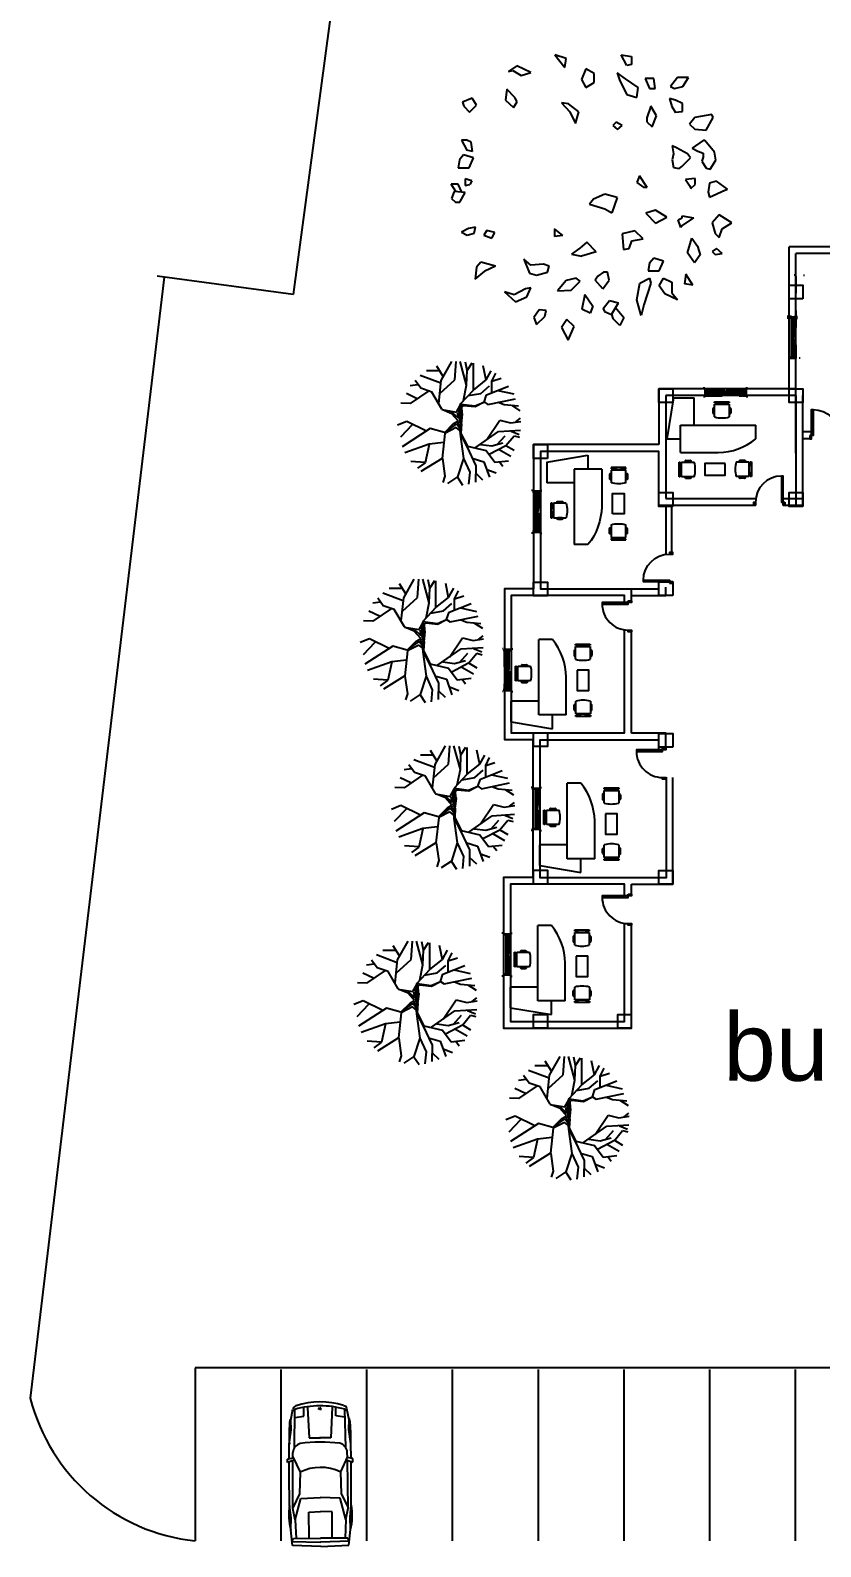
# Model space of a CAD drawing. Header units: millimetres. Extents: x -17017 to 2697, y 1903 to 18260.
# Drawn here: x -17010.43 to -17005.82, y 18216.76 to 18225.61 of the extents above; entities that cross this region are included whole.
import ezdxf

# ---------------------------------------------------------------- set-up
doc = ezdxf.new("R2010")
doc.units = ezdxf.units.MM
doc.linetypes.add('0', pattern=[0])
doc.linetypes.add('DOT3', pattern=[0.06, 0, -0.06])
for name, color, linetype in [('1', 7, 'Continuous'), ('A-Door', 150, 'Continuous'), ('A-Glaz', 92, 'Continuous'), ('BONGDO', 8, 'Continuous'), ('CAY', 94, 'Continuous'), ('DENIZLIK', 16, 'Continuous'), ('DIEN HOA', 111, 'Continuous'), ('DUVAR', 7, 'Continuous'), ('IZDOT', 2, 'DOT3'), ('NT', 1, 'Continuous'), ('PENCERE', 3, 'Continuous'), ('sıva', 181, 'Continuous')]:
    doc.layers.add(name, color=color, linetype=linetype)
doc.styles.get("Standard").update_dxf_attribs({"font": 'arial.ttf'})

# ---------------------------------------------------------------- blocks, each defined once
blk = doc.blocks.new('CHAIREXECUTIVE')
for p, q in [((0, 411), (0, 445)), ((0, 445), (426, 445)), ((426, 445), (426, 411)), ((-47, 244), (-47, 117)), ((-35, 257), (-35, 266)), ((-22, 257), (-35, 257)), ((-35, 104), (-22, 104)), ((-22, 104), (-35, 104)), ((-35, 104), (-35, 95)), ((-32, 269), (-25, 269)), ((-32, 92), (-25, 92)), ((-22, 266), (-22, 257)), ((-22, 95), (-22, 104)), ((-9, 117), (-9, 244)), ((0, 0), (0, 369)), ((0, 369), (426, 369)), ((162, 369), (162, 382)), ((264, 369), (264, 382)), ((426, 369), (426, 0)), ((435, 117), (435, 244)), ((448, 266), (448, 257)), ((448, 257), (461, 257)), ((461, 104), (448, 104)), ((448, 104), (461, 104)), ((448, 95), (448, 104)), ((457, 269), (451, 269)), ((457, 92), (451, 92)), ((461, 257), (461, 266)), ((461, 104), (461, 95)), ((473, 244), (473, 117))]:
    blk.add_line(p, q)
for centre, radius, start, end in [((-35, 244), 12.7, 90, 180), ((-35, 117), 12.7, 180, 270), ((-32, 266), 3.17, 90, 180), ((-32, 95), 3.17, 180, 270), ((-25, 266), 3.17, 0, 90), ((-25, 95), 3.17, 270, 0), ((-22, 244), 12.7, 0, 90), ((-22, 117), 12.7, 270, 0), ((213, 1165), 783, 254.2216, 285.7784), ((213, 754), 783, 254.2216, 285.7784), ((448, 244), 12.7, 90, 180), ((448, 117), 12.7, 180, 270), ((451, 266), 3.17, 90, 180), ((451, 95), 3.17, 180, 270), ((457, 266), 3.17, 0, 90), ((457, 95), 3.17, 270, 0), ((461, 244), 12.7, 0, 90), ((461, 117), 12.7, 270, 0)]:
    blk.add_arc(centre, radius, start, end)
blk = doc.blocks.new('desk')
at = {"color": 0}
for p, q in [((-89.837, 100.636), (-90.237, 100.636)), ((-90.237, 98.436), (-90.237, 100.636)), ((-89.437, 98.436), (-89.437, 99.536)), ((-91.037, 98.236), (-91.037, 98.836)), ((-90.237, 98.836), (-91.037, 98.836)), ((-91.037, 98.236), (-89.837, 98.036)), ((-89.437, 98.436), (-90.237, 98.436)), ((-89.837, 98.036), (-89.837, 98.436))]:
    blk.add_line(p, q, dxfattribs=at)
blk.add_lwpolyline([(-89.119, 99.742), (-89.119, 99.148), (-88.78, 99.148), (-88.78, 99.742)], close=True, dxfattribs=at)
blk.add_arc((-91.24, 99.503), 1.803, 1.0469, 38.9193, dxfattribs=at)
at = {"color": 0, "xscale": 0.001000000000004775, "yscale": 0.001000000000004775, "zscale": 0.001000000000004775}
blk.add_blockref('CHAIREXECUTIVE', (-89.162, 100.058), dxfattribs=at)
for p, rotation in [((-90.475, 99.428), 90), ((-88.733, 98.837), 180)]:
    blk.add_blockref('CHAIREXECUTIVE', p, dxfattribs=dict(at, rotation=rotation))
blk = doc.blocks.new('A$C087A3AA9')
at = {"layer": 'A-Door'}
for points in [[(853, 95), (853, 853), (805, 853), (805, 95)], [(47, 95), (47, 0), (0, 0), (0, 95)], [(900, 95), (900, 0), (853, 0), (853, 95)]]:
    blk.add_lwpolyline(points, close=True, dxfattribs=at)
at = {"layer": 'A-Glaz'}
blk.add_line((829, 853), (829, 95), dxfattribs=at)
at = {"layer": 'NT'}
blk.add_arc((805, 95), 758, 90, 180, dxfattribs=at)
blk = doc.blocks.new('A$C5AA32782')
at = {"layer": 'CAY'}
for p, q in [((452.9, 931.4, 0), (426.3, 893.8, 0)), ((456.2, 922, 0), (452.9, 931.4, 0)), ((479.5, 870.3, 0), (456.2, 922, 0)), ((566, 945.5, 0), (539.4, 903.2, 0)), ((585.9, 912.6, 0), (566, 945.5, 0)), ((211.1, 882.5, 0), (201.2, 877.8, 0)), ((201.2, 877.8, 0), (211.1, 821.4, 0)), ((254.4, 859, 0), (211.1, 882.5, 0)), ((328.5, 887.1, 0), (288.5, 854.2, 0)), ((355.1, 891.8, 0), (328.5, 887.1, 0)), ((385, 873, 0), (355.1, 891.8, 0)), ((381.7, 858.9, 0), (385, 873, 0)), ((426.3, 893.8, 0), (432.9, 870.3, 0)), ((432.9, 870.3, 0), (462.9, 865.6, 0)), ((462.9, 865.6, 0), (479.5, 870.3, 0)), ((539.4, 903.2, 0), (566, 879.7, 0)), ((566, 879.7, 0), (602.6, 889.1, 0)), ((615.9, 903.2, 0), (585.9, 912.6, 0)), ((602.6, 889.1, 0), (615.9, 903.2, 0)), ((669.1, 912.6, 0), (652.5, 893.8, 0)), ((652.5, 893.8, 0), (662.4, 879.7, 0)), ((662.4, 879.7, 0), (672.4, 889.1, 0)), ((672.4, 889.1, 0), (669.1, 912.6, 0)), ((211.1, 821.4, 0), (234.4, 802.6, 0)), ((234.4, 802.6, 0), (251, 821.4, 0)), ((251, 821.4, 0), (254.4, 859, 0)), ((288.5, 854.2, 0), (288.5, 849.5, 0)), ((288.5, 849.5, 0), (315.2, 811.9, 0)), ((315.2, 811.9, 0), (325.1, 830.7, 0)), ((325.1, 830.7, 0), (331.8, 849.5, 0)), ((331.8, 849.5, 0), (345.1, 849.5, 0)), ((345.1, 849.5, 0), (358.4, 844.8, 0)), ((358.4, 844.8, 0), (381.7, 858.9, 0)), ((436.8, 821.9, 0), (416.8, 821.9, 0)), ((416.8, 821.9, 0), (420.1, 789, 0)), ((450.1, 807.8, 0), (436.8, 821.9, 0)), ((617.8, 810.6, 0), (644.5, 829.4, 0)), ((644.5, 829.4, 0), (674.4, 838.7, 0)), ((701, 820, 0), (667.7, 796.5, 0)), ((674.4, 838.7, 0), (701, 820, 0)), ((107, 781, 0), (77, 799.8, 0)), ((77, 799.8, 0), (77, 762.2, 0)), ((113.6, 752.8, 0), (107, 781, 0)), ((163.9, 778.9, 0), (152.9, 755.4, 0)), ((191.6, 778.9, 0), (163.9, 778.9, 0)), ((194, 755.2, 0), (191.6, 778.9, 0)), ((333.7, 796.5, 0), (313.8, 759, 0)), ((347, 805.9, 0), (333.7, 796.5, 0)), ((377, 777.7, 0), (347, 805.9, 0)), ((383.6, 768.3, 0), (377, 777.7, 0)), ((380.3, 749.6, 0), (383.6, 768.3, 0)), ((420.1, 789, 0), (440.1, 803.1, 0)), ((440.1, 803.1, 0), (450.1, 807.8, 0)), ((542.4, 778.7, 0), (549.1, 816.3, 0)), ((549.1, 778.7, 0), (542.4, 778.7, 0)), ((549.1, 816.3, 0), (575.7, 778.7, 0)), ((555.7, 764.6, 0), (549.1, 778.7, 0)), ((582.4, 774, 0), (555.7, 764.6, 0)), ((575.7, 778.7, 0), (582.4, 774, 0)), ((667.7, 796.5, 0), (617.8, 810.6, 0)), ((776.2, 813.8, 0), (739, 790.4, 0)), ((739, 790.4, 0), (772.2, 785.7, 0)), ((776.2, 813.8, 0), (772.2, 785.7, 0)), ((77, 762.2, 0), (107, 738.7, 0)), ((107, 738.7, 0), (113.6, 752.8, 0)), ((152.9, 755.4, 0), (147.3, 735.9, 0)), ((147.3, 735.9, 0), (175, 743.7, 0)), ((175, 743.7, 0), (194.4, 755.4, 0)), ((313.8, 759, 0), (307.1, 744.9, 0)), ((307.1, 744.9, 0), (333.7, 749.6, 0)), ((333.7, 749.6, 0), (353.7, 744.9, 0)), ((353.7, 744.9, 0), (380.3, 749.6, 0)), ((547, 726.4, 0), (523.7, 688.8, 0)), ((566.9, 688.8, 0), (547, 726.4, 0)), ((695, 715.3, 0), (685, 682.5, 0)), ((728.2, 701.2, 0), (695, 715.3, 0)), ((752.3, 715.2, 0), (765.6, 743.4, 0)), ((778.9, 701.1, 0), (752.3, 715.2, 0)), ((765.6, 743.4, 0), (802.2, 743.4, 0)), ((805.5, 719.9, 0), (778.9, 701.1, 0)), ((802.2, 743.4, 0), (825.4, 762.2, 0)), ((825.4, 762.2, 0), (805.5, 719.9, 0)), ((113.6, 687.1, 0), (80.3, 682.4, 0)), ((80.3, 682.4, 0), (80.3, 654.2, 0)), ((80.3, 654.2, 0), (113.6, 668.3, 0)), ((113.6, 668.3, 0), (113.6, 687.1, 0)), ((206.1, 691.9, 0), (172.9, 673.1, 0)), ((172.9, 673.1, 0), (212.8, 659, 0)), ((242.7, 677.8, 0), (206.1, 691.9, 0)), ((226.1, 659, 0), (242.7, 677.8, 0)), ((523.7, 688.8, 0), (533.7, 655.9, 0)), ((533.7, 655.9, 0), (566.9, 688.8, 0)), ((685, 682.5, 0), (701.6, 668.4, 0)), ((701.6, 668.4, 0), (728.2, 663.7, 0)), ((728.2, 663.7, 0), (728.2, 701.2, 0)), ((752.3, 668.3, 0), (768.9, 673, 0)), ((768.9, 635.4, 0), (752.3, 668.3, 0)), ((768.9, 673, 0), (842.1, 649.5, 0)), ((110.8, 630, 0), (80.9, 587.7, 0)), ((144.1, 625.3, 0), (110.8, 630, 0)), ((134.1, 592.4, 0), (144.1, 625.3, 0)), ((212.8, 659, 0), (226.1, 659, 0)), ((447.5, 660.3, 0), (407.6, 634.6, 0)), ((407.6, 634.6, 0), (430.9, 625.3, 0)), ((430.9, 625.3, 0), (447.5, 648.7, 0)), ((447.5, 660.3, 0), (447.5, 648.7, 0)), ((619.8, 646.7, 0), (593.2, 618.5, 0)), ((593.2, 618.5, 0), (603.2, 576.2, 0)), ((626.5, 609.1, 0), (619.8, 646.7, 0)), ((825.4, 626, 0), (768.9, 635.4, 0)), ((878.7, 640.1, 0), (825.4, 626, 0)), ((842.1, 649.5, 0), (878.7, 640.1, 0)), ((0.4, 572.3, 0), (5.9, 607.5, 0)), ((36.4, 591.8, 0), (0.4, 572.3, 0)), ((5.9, 607.5, 0), (33.6, 607.5, 0)), ((33.6, 607.5, 0), (36.4, 591.8, 0)), ((80.9, 587.7, 0), (60.9, 559.5, 0)), ((60.9, 559.5, 0), (87.6, 568.9, 0)), ((87.6, 568.9, 0), (134.1, 592.4, 0)), ((238.2, 576, 0), (227.1, 556.4, 0)), ((252.1, 560.3, 0), (238.2, 576, 0)), ((603.2, 576.2, 0), (656.4, 580.9, 0)), ((653.1, 599.7, 0), (626.5, 609.1, 0)), ((656.4, 580.9, 0), (653.1, 599.7, 0)), ((827.9, 533.9, 0), (835.1, 563.5, 0)), ((875, 540, 0), (835.1, 563.5, 0)), ((851.7, 554.1, 0), (885, 582.3, 0)), ((885, 582.3, 0), (911.6, 568.2, 0)), ((911.6, 568.2, 0), (888.3, 544.7, 0)), ((227.1, 556.4, 0), (238.2, 544.7, 0)), ((238.2, 544.7, 0), (252.1, 560.3, 0)), ((480.7, 559.5, 0), (469.6, 517.6, 0)), ((469.6, 517.6, 0), (486.2, 480, 0)), ((480.7, 559.5, 0), (532.8, 541.1, 0)), ((502.9, 465.9, 0), (519.5, 517.6, 0)), ((519.5, 517.6, 0), (532.8, 541.1, 0)), ((758.9, 532, 0), (732.3, 527.3, 0)), ((732.3, 527.3, 0), (732.3, 513.2, 0)), ((732.3, 513.2, 0), (745.6, 494.4, 0)), ((788.5, 511.1, 0), (758.9, 532, 0)), ((788.5, 511.1, 0), (758.9, 485, 0)), ((855.1, 511.8, 0), (827.9, 533.9, 0)), ((855.1, 511.8, 0), (865, 516.5, 0)), ((865, 516.5, 0), (875, 540, 0)), ((873.9, 540.7, 0), (888.3, 544.7, 0)), ((63.9, 482, 0), (47.2, 453.8, 0)), ((93.8, 482, 0), (63.9, 482, 0)), ((110.4, 453.8, 0), (93.8, 482, 0)), ((486.2, 480, 0), (502.9, 465.9, 0)), ((664, 488.3, 0), (631.4, 457.6, 0)), ((664, 488.3, 0), (678, 438.8, 0)), ((745.6, 494.4, 0), (758.9, 485, 0)), ((807.7, 450.2, 0), (846.9, 477.9, 0)), ((846.9, 477.9, 0), (870.2, 468.5, 0)), ((870.2, 468.5, 0), (856.9, 440.3, 0)), ((47.2, 453.8, 0), (83.8, 439.7, 0)), ((83.8, 439.7, 0), (110.4, 453.8, 0)), ((192.8, 430.8, 0), (165.1, 395.5, 0)), ((231.6, 419, 0), (192.8, 430.8, 0)), ((192.8, 399.5, 0), (231.6, 419, 0)), ((631.4, 457.6, 0), (651.4, 434.1, 0)), ((651.4, 434.1, 0), (671.4, 405.9, 0)), ((671.4, 405.9, 0), (678, 438.8, 0)), ((762.3, 435, 0), (752.8, 421.6, 0)), ((752.8, 421.6, 0), (759.9, 388.1, 0)), ((793.1, 404.9, 0), (762.3, 435, 0)), ((807.7, 450.2, 0), (856.9, 440.3, 0)), ((915.7, 415.1, 0), (891.6, 389.5, 0)), ((961, 393.8, 0), (915.7, 415.1, 0)), ((13.3, 387.6, 0), (0, 350, 0)), ((0, 350, 0), (43.2, 382.9, 0)), ((43.2, 382.9, 0), (13.3, 387.6, 0)), ((162.3, 372.1, 0), (192.8, 399.5, 0)), ((165.1, 395.5, 0), (162.3, 372.1, 0)), ((609.3, 376.3, 0), (585.9, 348.8, 0)), ((609.3, 376.3, 0), (612.6, 348.8, 0)), ((759.9, 388.1, 0), (795.4, 358, 0)), ((795.4, 358, 0), (793.1, 404.9, 0)), ((891.6, 389.5, 0), (918.8, 372.4, 0)), ((918.8, 372.4, 0), (961, 393.8, 0)), ((585.9, 348.8, 0), (612.6, 348.8, 0)), ((712.3, 330, 0), (705.7, 311.2, 0)), ((705.7, 311.2, 0), (709, 268.9, 0)), ((732.3, 325.3, 0), (712.3, 330, 0)), ((742.3, 287.7, 0), (732.3, 325.3, 0)), ((862, 320.6, 0), (858.7, 297.1, 0)), ((882, 315.9, 0), (862, 320.6, 0)), ((908.6, 287.7, 0), (882, 315.9, 0)), ((60.4, 268.9, 0), (37.1, 221.9, 0)), ((70.4, 236, 0), (60.4, 268.9, 0)), ((709, 268.9, 0), (689.1, 245.4, 0)), ((689.1, 245.4, 0), (735.6, 264.2, 0)), ((735.6, 264.2, 0), (742.3, 287.7, 0)), ((815.5, 254.8, 0), (785.5, 268.9, 0)), ((785.5, 268.9, 0), (788.8, 250.1, 0)), ((858.7, 297.1, 0), (885.3, 278.3, 0)), ((885.3, 278.3, 0), (908.6, 287.7, 0)), ((37.1, 221.9, 0), (57.1, 193.7, 0)), ((53.7, 207.8, 0), (70.4, 236, 0)), ((57.1, 193.7, 0), (53.7, 207.8, 0)), ((144.4, 214.7, 0), (116.7, 187.3, 0)), ((158.3, 222.5, 0), (144.4, 214.7, 0)), ((152.8, 183.4, 0), (177.7, 210.8, 0)), ((177.7, 210.8, 0), (158.3, 222.5, 0)), ((788.8, 250.1, 0), (808.8, 212.5, 0)), ((788.8, 250.1, 0), (808.8, 212.5, 0)), ((798.8, 179.6, 0), (832.1, 217.2, 0)), ((808.8, 212.5, 0), (798.8, 179.6, 0)), ((832.1, 217.2, 0), (815.5, 254.8, 0)), ((116.7, 187.3, 0), (152.8, 183.4, 0)), ((598.8, 147.3, 0), (591.7, 120.5, 0)), ((591.7, 120.5, 0), (608.3, 110.5, 0)), ((617.8, 137.2, 0), (598.8, 147.3, 0)), ((608.3, 110.5, 0), (617.8, 137.2, 0)), ((711.9, 149.9, 0), (699, 99.8, 0)), ((711.9, 149.9, 0), (729, 113.9, 0)), ((755.6, 81, 0), (729, 113.9, 0)), ((170.2, 85.7, 0), (146.9, 71.6, 0)), ((146.9, 71.6, 0), (160.2, 38.7, 0)), ((193.4, 62.2, 0), (170.2, 85.7, 0)), ((173.5, 43.4, 0), (193.4, 62.2, 0)), ((294.7, 67.6, 0), (288.1, 53.5, 0)), ((288.1, 53.5, 0), (288.1, 34.7, 0)), ((288.1, 34.7, 0), (321.3, 53.5, 0)), ((325.8, 72.5, 0), (294.7, 67.6, 0)), ((325.8, 72.5, 0), (321.3, 53.5, 0)), ((347.3, 75.1, 0), (337.3, 42.2, 0)), ((380.6, 61, 0), (347.3, 75.1, 0)), ((380.6, 23.4, 0), (380.6, 61, 0)), ((424.6, 70.4, 0), (418.1, 47.4, 0)), ((424.6, 70.4, 0), (437.5, 63.1, 0)), ((440.3, 47.4, 0), (437.5, 63.1, 0)), ((601.4, 77.9, 0), (581.4, 82.6, 0)), ((581.4, 82.6, 0), (584.8, 59.1, 0)), ((584.8, 59.1, 0), (598.1, 35.6, 0)), ((598.1, 35.6, 0), (608, 54.4, 0)), ((608, 54.4, 0), (601.4, 77.9, 0)), ((699, 99.8, 0), (715.7, 85.7, 0)), ((715.7, 85.7, 0), (755.6, 81, 0)), ((160.2, 38.7, 0), (173.5, 43.4, 0)), ((337.3, 42.2, 0), (354, 28.1, 0)), ((354, 28.1, 0), (380.6, 23.4, 0)), ((418.1, 47.4, 0), (440.3, 47.4, 0)), ((462.9, 36.2, 0), (435.8, 23.5, 0)), ((435.8, 23.5, 0), (435.8, 0, 0)), ((461.1, 15.9, 0), (435.8, 0, 0)), ((463.9, 47.9, 0), (460.6, 10.4, 0)), ((460.6, 10.4, 0), (483.9, 1, 0)), ((497.2, 29.2, 0), (463.9, 47.9, 0)), ((483.9, 1, 0), (497.2, 15.1, 0)), ((497.2, 15.1, 0), (497.2, 29.2, 0))]:
    blk.add_line(p, q, dxfattribs=at)
blk = doc.blocks.new('A$C11321BC5')
at = {"layer": 'CAY', "linetype": 'Continuous'}
for p, q in [((255, 663.2), (287.2, 712.4)), ((352.7, 689.4), (330.8, 717.3)), ((358.4, 658.3), (349.2, 719)), ((407.8, 587.7), (399.8, 717.3)), ((405.5, 661.5), (425, 709.1)), ((433.1, 679.6), (441.1, 710.8)), ((194.1, 518.7), (143.6, 646.8)), ((168.9, 584.4), (189.5, 677.9)), ((250.4, 525.3), (217.1, 687.8)), ((237.8, 586), (251.6, 622.1)), ((251.6, 622.1), (258.5, 704.2)), ((342.3, 595.9), (358.4, 658.3)), ((490.5, 632), (433.1, 679.6)), ((484.8, 581.1), (433.1, 627.1)), ((489.4, 632), (518.1, 679.6)), ((541, 533.5), (489.4, 632)), ((513.5, 592.6), (552.5, 659.9)), ((587, 566.3), (579, 646.8)), ((108, 515.4), (54, 545)), ((114.9, 549.9), (68.9, 572.9)), ((114.9, 549.9), (97.6, 604.1)), ((181.5, 549.9), (114.9, 549.9)), ((186.1, 485.9), (142.4, 535.1)), ((454.9, 520.4), (342.3, 595.9)), ((503.1, 451.4), (407.8, 587.7)), ((492.8, 549.9), (474.4, 613.9)), ((483.6, 482.6), (492.8, 549.9)), ((519.2, 515.4), (587, 566.3)), ((584.7, 594.2), (611.1, 613.9)), ((584.7, 502.3), (674.3, 535.1)), ((629.5, 520.4), (650.2, 574.5)), ((109.1, 515.4), (26.4, 499)), ((166.6, 441.6), (108, 515.4)), ((198.7, 412), (186.1, 485.9)), ((236.6, 503.9), (194.1, 518.7)), ((235.5, 503.9), (250.4, 525.3)), ((263.1, 451.4), (235.5, 503.9)), ((258.5, 449.8), (236.6, 503.9)), ((248.1, 367.7), (258.5, 449.8)), ((256.2, 384.1), (263.1, 451.4)), ((494, 407.1), (519.2, 515.4)), ((496.2, 403.8), (607.7, 456.3)), ((564, 435), (584.7, 502.3)), ((607.7, 456.3), (703, 454.7)), ((651.3, 456.3), (689.2, 495.7)), ((139, 402.2), (0, 364.4)), ((52.8, 405.5), (4.6, 395.6)), ((52.8, 405.5), (8, 435)), ((166.6, 441.6), (10.3, 441.6)), ((139, 402.2), (52.8, 405.5)), ((227.4, 384.1), (139, 402.2)), ((245.8, 367.7), (166.6, 441.6)), ((278, 359.5), (245.8, 367.7)), ((312.5, 367.7), (248.1, 367.7)), ((295.2, 343.1), (252.7, 366.1)), ((263.1, 374.3), (256.2, 384.1)), ((301, 375.9), (263.1, 374.3)), ((353.8, 362.8), (278, 359.5)), ((307.9, 379.2), (301, 375.9)), ((364.1, 372.6), (307.9, 379.2)), ((363, 369.3), (312.5, 367.7)), ((363, 369.3), (420.4, 364.4)), ((364.1, 372.6), (419.3, 369.3)), ((384.8, 359.5), (364.1, 343.1)), ((366.4, 359.5), (423.9, 364.4)), ((402.1, 362.8), (384.8, 341.4)), ((419.3, 369.3), (494, 407.1)), ((420.4, 364.4), (496.2, 403.8)), ((423.9, 364.4), (566.3, 384.1)), ((566.3, 384.1), (645.6, 420.2)), ((566.3, 384.1), (673.2, 349.6)), ((645.6, 420.2), (715.7, 413.7)), ((675.4, 349.6), (720.3, 379.2)), ((108, 333.2), (1.1, 341.4)), ((110.3, 254.4), (1.1, 315.2)), ((87.3, 265.9), (27.6, 228.2)), ((187.2, 246.2), (108, 333.2)), ((280.3, 257.7), (295.2, 343.1)), ((304.4, 315.2), (280.3, 257.7)), ((295.2, 316.8), (328.5, 352.9)), ((328.5, 352.9), (298.7, 351.3)), ((346.9, 352.9), (304.4, 315.2)), ((361.8, 326.7), (346.9, 352.9)), ((415.8, 272.5), (361.8, 326.7)), ((364.1, 343.1), (396.3, 297.1)), ((384.8, 341.4), (419.3, 275.8)), ((414.7, 274.1), (391.7, 190.4)), ((396.3, 297.1), (418.1, 274.1)), ((419.3, 275.8), (565.2, 259.4)), ((473.3, 269.2), (482.5, 183.9)), ((566.3, 261), (669.7, 275.8)), ((669.7, 275.8), (705.3, 264.3)), ((673.2, 349.6), (712.2, 290.5)), ((55.1, 244.6), (55.1, 169.1)), ((127.5, 251.2), (81.6, 131.3)), ((244.7, 239.7), (110.3, 254.4)), ((178.1, 198.6), (156.2, 134.6)), ((171.2, 182.2), (245.8, 73.9)), ((278, 257.7), (178.1, 198.6)), ((391.7, 190.4), (497.4, 26.3)), ((482.5, 183.9), (533, 42.7)), ((483.6, 183.9), (590.4, 160.9)), ((565.2, 259.4), (642.1, 136.2)), ((156.2, 134.6), (111.4, 101.8)), ((135.5, 118.2), (141.3, 73.9)), ((217.1, 113.3), (187.2, 50.9)), ((405.5, 169.1), (349.2, 54.2)), ((589.3, 160.9), (583.6, 77.2)), ((590.4, 160.9), (622.6, 116.5)), ((245.8, 73.9), (243.5, 19.7)), ((349.2, 54.2), (371, 0)), ((369.9, 85.4), (442.3, 16.4))]:
    blk.add_line(p, q, dxfattribs=at)
blk.add_circle((360.1, 360), 7.5, dxfattribs=at)
blk = doc.blocks.new('A$C3890344C')
at = {"layer": 'DIEN HOA'}
for p, q in [((260, 899), (98, 867)), ((257, 912), (252, 894)), ((400, 894), (260, 899)), ((612, 923), (400, 894)), ((821, 925), (612, 923)), ((826, 949), (810, 867)), ((876, 949), (826, 949)), ((843, 853), (876, 949)), ((1053, 927), (868, 925)), ((1505, 923), (1053, 927)), ((1682, 905), (1505, 923)), ((1861, 910), (1682, 905)), ((2087, 886), (1861, 910)), ((2030, 894), (1984, 871)), ((2028, 895), (2039, 472)), ((2104, 474), (2087, 886)), ((203, 707), (83, 706)), ((105, 838), (124, 875)), ((667, 849), (105, 838)), ((224, 839), (203, 707)), ((811, 871), (731, 870)), ((795, 871), (1020, 768)), ((1547, 879), (850, 872)), ((1020, 768), (1337, 779)), ((1337, 779), (1538, 876)), ((1404, 760), (1391, 473)), ((1711, 843), (1404, 760)), ((1711, 843), (1547, 879)), ((1711, 843), (1984, 833)), ((1984, 871), (1984, 472)), ((75, 656), (521, 631)), ((109, 493), (78, 477)), ((109, 455), (78, 472)), ((104, 476), (109, 493)), ((104, 473), (109, 455)), ((521, 631), (520, 469)), ((521, 318), (520, 480)), ((1404, 189), (1391, 476)), ((1602, 645), (1596, 474)), ((1602, 304), (1596, 475)), ((1984, 644), (1602, 645)), ((1984, 78), (1984, 476)), ((2028, 53), (2039, 477)), ((2104, 475), (2087, 63)), ((75, 293), (521, 318)), ((203, 242), (83, 242)), ((224, 110), (203, 242)), ((1984, 305), (1602, 304)), ((260, 49), (98, 82)), ((105, 110), (124, 74)), ((667, 100), (105, 110)), ((257, 37), (252, 55)), ((400, 55), (260, 49)), ((612, 26), (400, 55)), ((821, 24), (612, 26)), ((811, 77), (731, 78)), ((795, 78), (1020, 181)), ((826, 0), (810, 82)), ((876, 0), (826, 0)), ((843, 95), (876, 0)), ((1547, 70), (850, 77)), ((1053, 22), (868, 24)), ((1020, 181), (1337, 170)), ((1505, 25), (1053, 22)), ((1337, 170), (1538, 73)), ((1711, 106), (1404, 189)), ((1682, 44), (1505, 25)), ((1711, 106), (1547, 70)), ((1861, 39), (1682, 44)), ((1711, 106), (1984, 116)), ((2087, 63), (1861, 39)), ((2030, 55), (1984, 78))]:
    blk.add_line(p, q, dxfattribs=at)
for centre, radius, start, end in [((512, -2068), 2992, 88.1098, 94.9195), ((1642, 69), 869, 75.358, 99.1946), ((1092, 474), 1095, 161.4744, 198.5256), ((108, 814), 54.6, 101.3075, 170.8918), ((1374, 474), 1320, 163.9881, 196.0119), ((2634, 474), 2052, 171.9077, 188.0923), ((740, 729), 142, 93.5097, 166.072), ((1602, 474), 651, 153.3754, 206.6246), ((108, 135), 54.6, 189.1082, 258.6925), ((512, 3017), 2992, 265.0805, 271.8902), ((740, 220), 142, 193.928, 266.4903), ((1642, 880), 869, 260.8054, 284.642)]:
    blk.add_arc(centre, radius, start, end, dxfattribs=at)

msp = doc.modelspace()

# ---------------------------------------------------------------- linework, layer by layer
for p, q in [((-17008.8928, 18224.0653), (-17009.6857, 18224.1718)), ((-17009.4651, 18217.8076), (-17009.4651, 18216.7979)), ((-17004.4651, 18217.8076), (-17009.4651, 18217.8076)), ((-17008.9651, 18217.7979), (-17008.9651, 18216.7979)), ((-17008.4651, 18217.7979), (-17008.4651, 18216.7979)), ((-17007.9651, 18217.7979), (-17007.9651, 18216.7979)), ((-17007.4651, 18217.7979), (-17007.4651, 18216.7979)), ((-17006.9651, 18217.7979), (-17006.9651, 18216.7979)), ((-17006.4651, 18217.7979), (-17006.4651, 18216.7979)), ((-17005.9651, 18217.7979), (-17005.9651, 18216.7979))]:
    msp.add_line(p, q)
msp.add_arc((-17009.3478, 18217.9039), 1.1122, 194.24387, 263.94671)
at = {"layer": '1'}
for p, q in [((-17008.3776, 18227.8999), (-17008.8928, 18224.0653)), ((-17006.0014, 18223.5161), (-17006.0014, 18224.3435)), ((-17004.6807, 18224.3435), (-17006.0014, 18224.3435)), ((-17005.9614, 18223.14), (-17005.9614, 18224.3035)), ((-17004.7207, 18224.3035), (-17005.9614, 18224.3035)), ((-17005.9607, 18223.5161), (-17006.7607, 18223.5161)), ((-17006.7607, 18223.5161), (-17006.7607, 18223.1899)), ((-17005.9607, 18223.4761), (-17006.7207, 18223.4761)), ((-17006.7207, 18223.4761), (-17006.7207, 18222.8761)), ((-17005.9607, 18222.8361), (-17005.9607, 18223.4761)), ((-17005.9207, 18222.8361), (-17005.9207, 18223.4761)), ((-17005.8614, 18223.2642), (-17005.9207, 18223.2642)), ((-17005.8709, 18223.2242), (-17005.9207, 18223.2242)), ((-17006.7207, 18222.8761), (-17006.1955, 18222.8761)), ((-17006.0454, 18222.8761), (-17005.9207, 18222.8761)), ((-17006.7607, 18222.8361), (-17006.1969, 18222.8361)), ((-17006.7199, 18222.8302), (-17006.7199, 18222.5503)), ((-17006.6845, 18222.5518), (-17006.6845, 18222.8302)), ((-17006.0359, 18222.8361), (-17005.9207, 18222.8361)), ((-17006.7217, 18222.359), (-17006.7217, 18222.3099))]:
    msp.add_line(p, q, dxfattribs=at)
at = {"layer": '1', "color": 7, "linetype": 'Continuous'}
msp.add_lwpolyline([(-17009.6445, 18224.1663), (-17010.4258, 18217.6303)], dxfattribs=at)
at = {"layer": '1'}
for points in [[(-17005.9207, 18224.0393), (-17006.0007, 18224.0393), (-17006.0007, 18224.1193), (-17005.9207, 18224.1193)], [(-17006.6799, 18223.4362), (-17006.7599, 18223.4362), (-17006.7599, 18223.5162), (-17006.6799, 18223.5162)], [(-17005.9207, 18223.4362), (-17006.0007, 18223.4362), (-17006.0007, 18223.5162), (-17005.9207, 18223.5162)], [(-17007.4106, 18223.11), (-17007.4906, 18223.11), (-17007.4906, 18223.19), (-17007.4106, 18223.19)], [(-17006.6799, 18222.8302), (-17006.7599, 18222.8302), (-17006.7599, 18222.9102), (-17006.6799, 18222.9102)], [(-17005.9207, 18222.8302), (-17006.0007, 18222.8302), (-17006.0007, 18222.9102), (-17005.9207, 18222.9102)], [(-17007.4106, 18222.3085), (-17007.4906, 18222.3085), (-17007.4906, 18222.3885), (-17007.4106, 18222.3885)], [(-17006.6799, 18222.3107), (-17006.7599, 18222.3107), (-17006.7599, 18222.3907), (-17006.6799, 18222.3907)], [(-17006.6799, 18221.4266), (-17006.7599, 18221.4266), (-17006.7599, 18221.5066), (-17006.6799, 18221.5066)], [(-17007.4106, 18220.6279), (-17007.4906, 18220.6279), (-17007.4906, 18220.7079), (-17007.4106, 18220.7079)], [(-17006.6799, 18220.6274), (-17006.7599, 18220.6274), (-17006.7599, 18220.7074), (-17006.6799, 18220.7074)], [(-17007.4106, 18219.7878), (-17007.4906, 18219.7878), (-17007.4906, 18219.8678), (-17007.4106, 18219.8678)]]:
    msp.add_lwpolyline(points, close=True, dxfattribs=at)
for points in [[(-17006.7607, 18223.1899), (-17007.4914, 18223.1899), (-17007.4914, 18222.3499)], [(-17006.7607, 18222.8361), (-17006.7607, 18223.1499), (-17007.4514, 18223.1499), (-17007.4514, 18222.3499), (-17006.7607, 18222.3499), (-17006.7607, 18222.378)], [(-17007.4914, 18222.3499), (-17007.6608, 18222.3499), (-17007.6608, 18221.4699), (-17007.4947, 18221.4699)], [(-17006.9205, 18222.2697), (-17006.9205, 18222.3499)], [(-17006.9605, 18222.2603), (-17006.9605, 18222.3099), (-17007.6208, 18222.3099), (-17007.6208, 18221.5099), (-17006.9605, 18221.5099), (-17006.9605, 18222.1101)], [(-17006.9205, 18222.3099), (-17006.7207, 18222.3099)], [(-17006.9205, 18221.5067), (-17006.9205, 18222.1087)], [(-17007.4947, 18221.4699), (-17007.4947, 18220.6667)], [(-17007.4106, 18221.5099), (-17007.4106, 18221.4299), (-17007.4906, 18221.4299), (-17007.4906, 18221.5099)], [(-17006.7607, 18221.401), (-17006.7607, 18221.4667), (-17007.4547, 18221.4667), (-17007.4547, 18220.6667), (-17006.7165, 18220.6667), (-17006.7165, 18221.2509)], [(-17006.7207, 18221.4105), (-17006.7207, 18221.5067), (-17006.9205, 18221.5067)], [(-17006.9205, 18220.6267), (-17006.6792, 18220.6267), (-17006.6792, 18221.2494)], [(-17007.4947, 18220.6667), (-17007.6664, 18220.6667), (-17007.6664, 18219.7867), (-17006.9205, 18219.7867), (-17006.9205, 18220.3979)], [(-17006.9605, 18220.5495), (-17006.9605, 18220.6267), (-17007.6264, 18220.6267), (-17007.6264, 18219.8267), (-17006.9605, 18219.8267), (-17006.9605, 18220.3994)], [(-17006.9205, 18220.5589), (-17006.9205, 18220.6267)], [(-17006.9205, 18219.7878), (-17007.0005, 18219.7878), (-17007.0005, 18219.8678), (-17006.9205, 18219.8678)]]:
    msp.add_lwpolyline(points, dxfattribs=at)
at = {"layer": 'DENIZLIK'}
for p, q in [((-17005.9665, 18224.1776), (-17005.9715, 18224.1776)), ((-17005.9165, 18224.1776), (-17005.9115, 18224.1776)), ((-17006.0072, 18223.9376), (-17006.0122, 18223.9376)), ((-17006.0072, 18223.9276), (-17006.0122, 18223.9276)), ((-17005.9572, 18223.9376), (-17005.9522, 18223.9376)), ((-17005.9572, 18223.9276), (-17005.9522, 18223.9276)), ((-17005.9914, 18223.697), (-17005.9964, 18223.697)), ((-17005.9414, 18223.697), (-17005.9364, 18223.697)), ((-17006.4967, 18223.5201), (-17006.4967, 18223.5251)), ((-17006.2467, 18223.5201), (-17006.2467, 18223.5251)), ((-17006.4967, 18223.4701), (-17006.4967, 18223.4651)), ((-17006.2467, 18223.4701), (-17006.2467, 18223.4651)), ((-17007.4973, 18222.9232), (-17007.5023, 18222.9232)), ((-17007.4473, 18222.9232), (-17007.4423, 18222.9232)), ((-17007.4973, 18222.6732), (-17007.5023, 18222.6732)), ((-17007.4473, 18222.6732), (-17007.4423, 18222.6732)), ((-17007.6677, 18222), (-17007.6727, 18222)), ((-17007.6177, 18222), (-17007.6127, 18222)), ((-17007.6677, 18221.75), (-17007.6727, 18221.75)), ((-17007.6177, 18221.75), (-17007.6127, 18221.75)), ((-17007.5008, 18221.1907), (-17007.5058, 18221.1907)), ((-17007.4508, 18221.1907), (-17007.4458, 18221.1907)), ((-17007.5008, 18220.9407), (-17007.5058, 18220.9407)), ((-17007.4508, 18220.9407), (-17007.4458, 18220.9407)), ((-17007.6711, 18220.3416), (-17007.6761, 18220.3416)), ((-17007.6211, 18220.3416), (-17007.6161, 18220.3416)), ((-17007.6711, 18220.0916), (-17007.6761, 18220.0916)), ((-17007.6211, 18220.0916), (-17007.6161, 18220.0916))]:
    msp.add_line(p, q, dxfattribs=at)
at = {"layer": 'DUVAR'}
for p, q in [((-17005.9622, 18223.9326), (-17006.0022, 18223.9326)), ((-17005.9622, 18223.9326), (-17006.0022, 18223.9326)), ((-17005.9622, 18223.6926), (-17006.0022, 18223.6926)), ((-17006.4917, 18223.5151), (-17006.4917, 18223.4751)), ((-17006.2517, 18223.5151), (-17006.2517, 18223.4751)), ((-17007.4523, 18222.9182), (-17007.4923, 18222.9182)), ((-17007.4523, 18222.6782), (-17007.4923, 18222.6782)), ((-17007.6227, 18221.995), (-17007.6627, 18221.995)), ((-17007.6227, 18221.755), (-17007.6627, 18221.755)), ((-17007.4558, 18221.1857), (-17007.4958, 18221.1857)), ((-17007.4558, 18220.9457), (-17007.4958, 18220.9457)), ((-17007.6261, 18220.3366), (-17007.6661, 18220.3366)), ((-17007.6261, 18220.0966), (-17007.6661, 18220.0966))]:
    msp.add_line(p, q, dxfattribs=at)
at = {"layer": 'IZDOT'}
for p, q in [((-17006.0022, 18224.1726), (-17006.0022, 18223.6926)), ((-17005.9622, 18224.1726), (-17005.9622, 18223.6926)), ((-17006.4917, 18223.5151), (-17006.2517, 18223.5151)), ((-17006.4917, 18223.4751), (-17006.2517, 18223.4751)), ((-17007.4923, 18222.9182), (-17007.4923, 18222.6782)), ((-17007.4523, 18222.9182), (-17007.4523, 18222.6782)), ((-17007.6627, 18221.995), (-17007.6627, 18221.755)), ((-17007.6227, 18221.995), (-17007.6227, 18221.755)), ((-17007.4958, 18221.1857), (-17007.4958, 18220.9457)), ((-17007.4558, 18221.1857), (-17007.4558, 18220.9457)), ((-17007.6661, 18220.3366), (-17007.6661, 18220.0966)), ((-17007.6261, 18220.3366), (-17007.6261, 18220.0966))]:
    msp.add_line(p, q, dxfattribs=at)
at = {"layer": 'PENCERE'}
for p, q in [((-17005.9772, 18223.9176), (-17005.9772, 18223.8276)), ((-17005.9822, 18223.6976), (-17005.9822, 18223.8076)), ((-17005.9772, 18223.8176), (-17005.9772, 18223.8076)), ((-17005.9772, 18223.7076), (-17005.9772, 18223.7976)), ((-17006.4867, 18223.4951), (-17006.3767, 18223.4951)), ((-17006.4767, 18223.5001), (-17006.3867, 18223.5001)), ((-17006.3667, 18223.5001), (-17006.3767, 18223.5001)), ((-17006.2667, 18223.5001), (-17006.3567, 18223.5001)), ((-17007.4673, 18222.9032), (-17007.4673, 18222.8132)), ((-17007.4723, 18222.6832), (-17007.4723, 18222.7932)), ((-17007.4673, 18222.8032), (-17007.4673, 18222.7932)), ((-17007.4673, 18222.6932), (-17007.4673, 18222.7832)), ((-17007.6377, 18221.98), (-17007.6377, 18221.89)), ((-17007.6427, 18221.76), (-17007.6427, 18221.87)), ((-17007.6377, 18221.88), (-17007.6377, 18221.87)), ((-17007.6377, 18221.77), (-17007.6377, 18221.86)), ((-17007.4708, 18221.1707), (-17007.4708, 18221.0807)), ((-17007.4758, 18220.9507), (-17007.4758, 18221.0607)), ((-17007.4708, 18221.0707), (-17007.4708, 18221.0607)), ((-17007.4708, 18220.9607), (-17007.4708, 18221.0507)), ((-17007.6411, 18220.3216), (-17007.6411, 18220.2316)), ((-17007.6461, 18220.1016), (-17007.6461, 18220.2116)), ((-17007.6411, 18220.2216), (-17007.6411, 18220.2116)), ((-17007.6411, 18220.1116), (-17007.6411, 18220.2016))]:
    msp.add_line(p, q, dxfattribs=at)
for points in [[(-17005.9772, 18223.6976), (-17005.9772, 18223.6926), (-17005.9872, 18223.6926), (-17005.9872, 18223.9326)], [(-17005.9772, 18223.9276), (-17005.9772, 18223.9326), (-17005.9872, 18223.9326)], [(-17005.9872, 18223.9226), (-17005.9822, 18223.9226)], [(-17005.9722, 18223.9276), (-17005.9822, 18223.9276)], [(-17005.9822, 18223.9276), (-17005.9822, 18223.8176), (-17005.9722, 18223.8176), (-17005.9722, 18223.9276)], [(-17005.9822, 18223.9176), (-17005.9722, 18223.9176)], [(-17005.9822, 18223.8226), (-17005.9872, 18223.8226)], [(-17005.9872, 18223.8126), (-17005.9772, 18223.8126)], [(-17005.9822, 18223.8026), (-17005.9872, 18223.8026)], [(-17005.9722, 18223.8276), (-17005.9822, 18223.8276)], [(-17005.9722, 18223.8076), (-17005.9722, 18223.6976), (-17005.9822, 18223.6976)], [(-17005.9822, 18223.8076), (-17005.9722, 18223.8076)], [(-17005.9722, 18223.7976), (-17005.9822, 18223.7976)], [(-17005.9872, 18223.7026), (-17005.9822, 18223.7026)], [(-17005.9822, 18223.7076), (-17005.9722, 18223.7076)], [(-17006.4867, 18223.5001), (-17006.4917, 18223.5001), (-17006.4917, 18223.4901), (-17006.2517, 18223.4901)], [(-17006.3767, 18223.5051), (-17006.4867, 18223.5051), (-17006.4867, 18223.4951)], [(-17006.4817, 18223.4901), (-17006.4817, 18223.4951)], [(-17006.4767, 18223.4951), (-17006.4767, 18223.5051)], [(-17006.3867, 18223.5051), (-17006.3867, 18223.4951)], [(-17006.3817, 18223.4951), (-17006.3817, 18223.4901)], [(-17006.3767, 18223.4951), (-17006.3767, 18223.5051)], [(-17006.3717, 18223.4901), (-17006.3717, 18223.5001)], [(-17006.2567, 18223.4951), (-17006.3667, 18223.4951), (-17006.3667, 18223.5051), (-17006.2567, 18223.5051)], [(-17006.3617, 18223.4951), (-17006.3617, 18223.4901)], [(-17006.3567, 18223.5051), (-17006.3567, 18223.4951)], [(-17006.2667, 18223.4951), (-17006.2667, 18223.5051)], [(-17006.2617, 18223.4901), (-17006.2617, 18223.4951)], [(-17006.2567, 18223.5051), (-17006.2567, 18223.4951)], [(-17006.2567, 18223.5001), (-17006.2517, 18223.5001), (-17006.2517, 18223.4901)], [(-17007.4673, 18222.6832), (-17007.4673, 18222.6782), (-17007.4773, 18222.6782), (-17007.4773, 18222.9182)], [(-17007.4673, 18222.9132), (-17007.4673, 18222.9182), (-17007.4773, 18222.9182)], [(-17007.4773, 18222.9082), (-17007.4723, 18222.9082)], [(-17007.4623, 18222.9132), (-17007.4723, 18222.9132)], [(-17007.4723, 18222.9132), (-17007.4723, 18222.8032), (-17007.4623, 18222.8032), (-17007.4623, 18222.9132)], [(-17007.4723, 18222.9032), (-17007.4623, 18222.9032)], [(-17007.4723, 18222.8082), (-17007.4773, 18222.8082)], [(-17007.4773, 18222.7982), (-17007.4673, 18222.7982)], [(-17007.4723, 18222.7882), (-17007.4773, 18222.7882)], [(-17007.4623, 18222.8132), (-17007.4723, 18222.8132)], [(-17007.4623, 18222.7932), (-17007.4623, 18222.6832), (-17007.4723, 18222.6832)], [(-17007.4723, 18222.7932), (-17007.4623, 18222.7932)], [(-17007.4623, 18222.7832), (-17007.4723, 18222.7832)], [(-17007.4773, 18222.6882), (-17007.4723, 18222.6882)], [(-17007.4723, 18222.6932), (-17007.4623, 18222.6932)], [(-17007.6377, 18221.76), (-17007.6377, 18221.755), (-17007.6477, 18221.755), (-17007.6477, 18221.995)], [(-17007.6377, 18221.99), (-17007.6377, 18221.995), (-17007.6477, 18221.995)], [(-17007.6477, 18221.985), (-17007.6427, 18221.985)], [(-17007.6327, 18221.99), (-17007.6427, 18221.99)], [(-17007.6427, 18221.99), (-17007.6427, 18221.88), (-17007.6327, 18221.88), (-17007.6327, 18221.99)], [(-17007.6427, 18221.98), (-17007.6327, 18221.98)], [(-17007.6427, 18221.885), (-17007.6477, 18221.885)], [(-17007.6327, 18221.89), (-17007.6427, 18221.89)], [(-17007.6477, 18221.875), (-17007.6377, 18221.875)], [(-17007.6427, 18221.865), (-17007.6477, 18221.865)], [(-17007.6327, 18221.87), (-17007.6327, 18221.76), (-17007.6427, 18221.76)], [(-17007.6427, 18221.87), (-17007.6327, 18221.87)], [(-17007.6327, 18221.86), (-17007.6427, 18221.86)], [(-17007.6477, 18221.765), (-17007.6427, 18221.765)], [(-17007.6427, 18221.77), (-17007.6327, 18221.77)], [(-17007.4708, 18220.9507), (-17007.4708, 18220.9457), (-17007.4808, 18220.9457), (-17007.4808, 18221.1857)], [(-17007.4708, 18221.1807), (-17007.4708, 18221.1857), (-17007.4808, 18221.1857)], [(-17007.4658, 18221.1807), (-17007.4758, 18221.1807)], [(-17007.4758, 18221.1807), (-17007.4758, 18221.0707), (-17007.4658, 18221.0707), (-17007.4658, 18221.1807)], [(-17007.4808, 18221.1757), (-17007.4758, 18221.1757)], [(-17007.4758, 18221.1707), (-17007.4658, 18221.1707)], [(-17007.4758, 18221.0757), (-17007.4808, 18221.0757)], [(-17007.4808, 18221.0657), (-17007.4708, 18221.0657)], [(-17007.4758, 18221.0557), (-17007.4808, 18221.0557)], [(-17007.4658, 18221.0807), (-17007.4758, 18221.0807)], [(-17007.4658, 18221.0607), (-17007.4658, 18220.9507), (-17007.4758, 18220.9507)], [(-17007.4758, 18221.0607), (-17007.4658, 18221.0607)], [(-17007.4658, 18221.0507), (-17007.4758, 18221.0507)], [(-17007.4808, 18220.9557), (-17007.4758, 18220.9557)], [(-17007.4758, 18220.9607), (-17007.4658, 18220.9607)], [(-17007.6411, 18220.1016), (-17007.6411, 18220.0966), (-17007.6511, 18220.0966), (-17007.6511, 18220.3366)], [(-17007.6411, 18220.3316), (-17007.6411, 18220.3366), (-17007.6511, 18220.3366)], [(-17007.6511, 18220.3266), (-17007.6461, 18220.3266)], [(-17007.6361, 18220.3316), (-17007.6461, 18220.3316)], [(-17007.6461, 18220.3316), (-17007.6461, 18220.2216), (-17007.6361, 18220.2216), (-17007.6361, 18220.3316)], [(-17007.6461, 18220.3216), (-17007.6361, 18220.3216)], [(-17007.6461, 18220.2266), (-17007.6511, 18220.2266)], [(-17007.6511, 18220.2166), (-17007.6411, 18220.2166)], [(-17007.6461, 18220.2066), (-17007.6511, 18220.2066)], [(-17007.6361, 18220.2316), (-17007.6461, 18220.2316)], [(-17007.6361, 18220.2116), (-17007.6361, 18220.1016), (-17007.6461, 18220.1016)], [(-17007.6461, 18220.2116), (-17007.6361, 18220.2116)], [(-17007.6361, 18220.2016), (-17007.6461, 18220.2016)], [(-17007.6511, 18220.1066), (-17007.6461, 18220.1066)], [(-17007.6461, 18220.1116), (-17007.6361, 18220.1116)]]:
    msp.add_lwpolyline(points, dxfattribs=at)
at = {"layer": 'sıva'}
for p, q in [((-17005.9872, 18223.9376), (-17006.0072, 18223.9376)), ((-17005.9872, 18223.9276), (-17006.0072, 18223.9276)), ((-17005.9722, 18223.9376), (-17005.9572, 18223.9376)), ((-17005.9722, 18223.9276), (-17005.9572, 18223.9276)), ((-17005.9872, 18223.6976), (-17006.0072, 18223.6976)), ((-17005.9722, 18223.6976), (-17005.9572, 18223.6976)), ((-17006.4867, 18223.5051), (-17006.4867, 18223.5201)), ((-17006.4867, 18223.4901), (-17006.4867, 18223.4701)), ((-17006.2567, 18223.5051), (-17006.2567, 18223.5201)), ((-17006.2567, 18223.4901), (-17006.2567, 18223.4701)), ((-17007.4773, 18222.9132), (-17007.4973, 18222.9132)), ((-17007.4623, 18222.9132), (-17007.4473, 18222.9132)), ((-17007.4773, 18222.6832), (-17007.4973, 18222.6832)), ((-17007.4623, 18222.6832), (-17007.4473, 18222.6832)), ((-17007.6477, 18221.99), (-17007.6677, 18221.99)), ((-17007.6327, 18221.99), (-17007.6177, 18221.99)), ((-17007.6477, 18221.76), (-17007.6677, 18221.76)), ((-17007.6327, 18221.76), (-17007.6177, 18221.76)), ((-17007.4808, 18221.1807), (-17007.5008, 18221.1807)), ((-17007.4658, 18221.1807), (-17007.4508, 18221.1807)), ((-17007.4808, 18220.9507), (-17007.5008, 18220.9507)), ((-17007.4658, 18220.9507), (-17007.4508, 18220.9507)), ((-17007.6511, 18220.3316), (-17007.6711, 18220.3316)), ((-17007.6361, 18220.3316), (-17007.6211, 18220.3316)), ((-17007.6511, 18220.1016), (-17007.6711, 18220.1016)), ((-17007.6361, 18220.1016), (-17007.6211, 18220.1016))]:
    msp.add_line(p, q, dxfattribs=at)

# ---------------------------------------------------------------- block references
at = {"yscale": 0.2, "zscale": 0.2}
for p, xscale, rotation in [((-17026.3214, 18205.2564), 0.2, 270), ((-16989.2064, 18242.7348), -0.2, 180)]:
    msp.add_blockref('desk', p, dxfattribs=dict(at, xscale=xscale, rotation=rotation))
at = {"xscale": 0.2, "yscale": 0.2, "zscale": 0.2}
for p in [(-16989.4134, 18201.9266), (-16989.2473, 18201.0886), (-16989.419, 18200.2597)]:
    msp.add_blockref('desk', p, dxfattribs=at)
at = {"layer": '1', "color": 0, "yscale": 0.0002, "zscale": 0.0002}
for p, xscale in [((-17005.7003, 18223.2242), -0.0002), ((-17006.2064, 18222.8361), 0.0002)]:
    msp.add_blockref('A$C087A3AA9', p, dxfattribs=dict(at, xscale=xscale))
for p, xscale, rotation in [((-17006.6799, 18222.5613), -0.0002, 90), ((-17006.9205, 18222.0992), 0.0002, 89.99999999999999), ((-17006.7207, 18221.2399), 0.0002, 89.99999999999999), ((-17006.9205, 18220.3884), 0.0002, 89.99999999999999)]:
    msp.add_blockref('A$C087A3AA9', p, dxfattribs=dict(at, xscale=xscale, rotation=rotation))
at = {"layer": 'CAY', "rotation": 270}
for name, p, xscale, yscale, zscale in [('A$C5AA32782', (-17007.9722, 18225.4637, -0.0001), 0.001731526556837155, 0.001731526556837155, 0.001731526556837155), ('A$C11321BC5', (-17008.2839, 18223.6749), 0.001, 0.001, 0.001), ('A$C11321BC5', (-17008.502, 18222.4064), 0.001, 0.001, 0.001), ('A$C11321BC5', (-17008.3202, 18221.4343), 0.001, 0.001, 0.001), ('A$C11321BC5', (-17008.5384, 18220.2958), 0.001, 0.001, 0.001), ('A$C11321BC5', (-17007.6521, 18219.6233), 0.001, 0.001, 0.001)]:
    msp.add_blockref(name, p, dxfattribs=dict(at, xscale=xscale, yscale=yscale, zscale=zscale))
at = {"layer": 'DIEN HOA', "xscale": 0.0004, "yscale": 0.0004, "zscale": 0.0004, "rotation": 270.3768871746075}
msp.add_blockref('A$C3890344C', (-17008.9276, 18217.6059), dxfattribs=at)

# ---------------------------------------------------------------- texts
at = {"layer": 'BONGDO', "linetype": '0', "insert": (-17006.3854, 18219.8762), "char_height": 0.395399, "attachment_point": 1}
msp.add_mtext_dynamic_manual_height_columns('buisness rooms', width=3.923001, gutter_width=1.977, heights=[0], dxfattribs=at)

doc.saveas('drawing.dxf')
